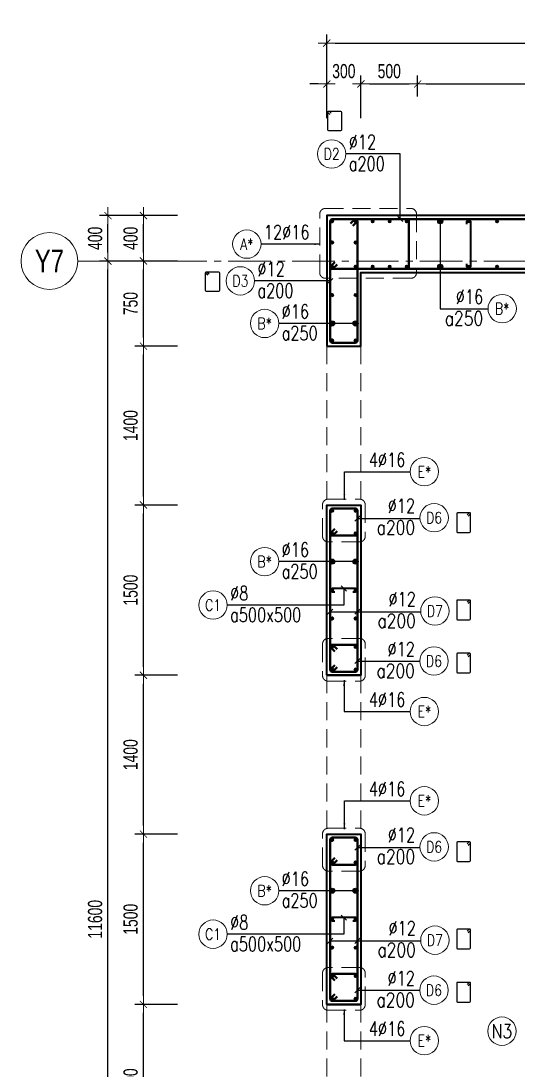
# Model space of a CAD drawing. Header units: millimetres. Extents: x 738475 to 1279438, y -34239 to 156422.
# Drawn here: x 1128276 to 1132660, y 141203 to 150455 of the extents above; entities that cross this region are included whole.
import ezdxf
from ezdxf.enums import TextEntityAlignment as Align

# ---------------------------------------------------------------- set-up
doc = ezdxf.new("R2010")
doc.units = ezdxf.units.MM
doc.header["$MEASUREMENT"] = 0
doc.linetypes.add('HIDDEN2', pattern=[4.7625, 3.175, -1.5875])
doc.linetypes.add('OF_Grid_1$0$CENTER2', pattern=[1.125, 0.75, -0.125, 0.125, -0.125])
doc.layers.get('0').update_dxf_attribs({"lineweight": 20})
doc.layers.get('Defpoints').update_dxf_attribs({"color": 151, "lineweight": 9})
for name, color, linetype, lineweight in [('KC-LEADER', 153, 'Continuous', 18), ('KC-THEP', 6, 'Continuous', 40), ('NDC_S_BEAM', 3, 'HIDDEN2', 20), ('NDC_S_DIM', 1, 'Continuous', 15), ('NDC_S_HIDDEN', 8, 'HIDDEN2', 13), ('NDC_S_LEADER', 1, 'Continuous', 15), ('NDC_S_REBAR', 4, 'Continuous', 35), ('NDC_S_STIRRUP', 4, 'Continuous', 40), ('NDC_S_VN TEXT', 7, 'Continuous', 20), ('NDC_S_WALL', 6, 'Continuous', 35), ('OF_Core wall_1.2(B1-19F)$0$NDC_S_WALL', 6, 'Continuous', 35), ('OF_Grid_1$0$NDC_S_AXIS', 5, 'OF_Grid_1$0$CENTER2', 13), ('OF_Grid_1$0$NDC_S_SYMBOL', 1, 'Continuous', 15), ('OF_Grid_1$0$NDC_S_TEXT SYMBOL', 7, 'Continuous', 20)]:
    doc.layers.add(name, color=color, linetype=linetype, lineweight=lineweight)
doc.layers.add('Ligature', color=1, linetype='Continuous')
doc.styles.add('NDC_ARIAL', font='arial.ttf', dxfattribs={"width": 0.85})
doc.styles.add('NDC_DIM', font='', dxfattribs={"width": 0.75})
doc.styles.add('NDC_EN TXT', font='romans.shx', dxfattribs={"width": 0.8})
doc.styles.add('OF_Grid_1$0$NDC_ANNO', font='', dxfattribs={"width": 0.8})
doc.styles.get('NDC_DIM').set_extended_font_data('Dotum')
doc.styles.get('OF_Grid_1$0$NDC_ANNO').set_extended_font_data('Dotum')
doc.dimstyles.new('NDC_1-50', dxfattribs={"dimscale": 50, "dimtxt": 2.5, "dimasz": 1, "dimexe": 1.5, "dimexo": 0, "dimgap": 0.8, "dimtad": 1, "dimdec": 0, "dimdsep": 46, "dimtxsty": 'NDC_ARIAL', "dimblk": 'DIMMARK', "dimcen": 49999.938995, "dimdle": 1.5, "dimclrd": 1, "dimclre": 1, "dimclrt": 3, "dimadec": 0, "dimazin": 0, "dimtfac": 1, "dimtdec": 0, "dimtix": 1, "dimtmove": 2, "dimatfit": 3, "dimfxl": 1, "dimarcsym": 0})
doc.dimstyles.new('NDC_dim_30', dxfattribs={"dimscale": 30, "dimtxt": 2.5, "dimasz": 1.5, "dimexe": 1.5, "dimexo": 2.5, "dimgap": 1, "dimtad": 1, "dimdec": 0, "dimzin": 0, "dimdsep": 46, "dimtxsty": 'NDC_DIM', "dimblk": 'DIMMARK', "dimcen": 0.09, "dimdle": 1.2, "dimclrd": 1, "dimclre": 1, "dimclrt": 3, "dimadec": 0, "dimazin": 0, "dimtfac": 1, "dimtdec": 0, "dimtix": 1, "dimtofl": 0, "dimtmove": 0, "dimatfit": 3, "dimfxl": 6, "dimfxlon": 1, "dimtolj": 1, "dimtzin": 0, "dimarcsym": 0})
doc.dimstyles.new('NDC_dim_50', dxfattribs={"dimscale": 50, "dimtxt": 2.5, "dimasz": 1.5, "dimexe": 1.5, "dimexo": 2.5, "dimgap": 1, "dimtad": 1, "dimdec": 0, "dimzin": 0, "dimdsep": 46, "dimtxsty": 'NDC_DIM', "dimblk": 'DIMMARK', "dimcen": 0.09, "dimdle": 1.2, "dimclrd": 1, "dimclre": 1, "dimclrt": 3, "dimadec": 0, "dimazin": 0, "dimtfac": 1, "dimtdec": 0, "dimtix": 1, "dimtofl": 0, "dimtmove": 0, "dimatfit": 3, "dimfxl": 6, "dimfxlon": 1, "dimtolj": 1, "dimtzin": 0, "dimarcsym": 0})

# ---------------------------------------------------------------- blocks, each defined once
blk = doc.blocks.new('THEP')
at = {"layer": 'KC-LEADER', "color": 6}
blk.add_circle((0, 0), 14, dxfattribs=at)
at = {"layer": 'KC-THEP'}
for p, q in [((-14, 0), (14, 0)), ((9.9, 9.9), (-9.9, -9.9)), ((-9.9, 9.9), (9.9, -9.9)), ((0, 14), (0, -14))]:
    blk.add_line(p, q, dxfattribs=at)
blk = doc.blocks.new('DIMMARK')
at = {"layer": 'NDC_S_DIM', "color": 1}
blk.add_line((-1.5, 0), (1, 0), dxfattribs=at)
at = {"layer": 'NDC_S_DIM', "color": 2, "const_width": 0.1}
blk.add_lwpolyline([(-0.42, -0.42), (0.42, 0.42)], dxfattribs=at)
blk = doc.blocks.new('*U10')
blk.add_circle((2.5, 0), 2.5)
at = {"layer": 'NDC_S_VN TEXT', "color": 3, "style": 'NDC_EN TXT'}
for tag, width, p in [('DK2', 0.75, (-0.85, 0.85)), ('KC2', 0.8, (-0.85, -2.97))]:
    blk.add_attdef(tag, text='', height=2.5, dxfattribs=dict(at, width=width)).set_placement(p, align=Align.RIGHT)
at = {"layer": 'NDC_S_VN TEXT', "color": 7, "style": 'NDC_EN TXT', "width": 0.8}
blk.add_attdef('SH3', text='', height=2, dxfattribs=at).set_placement((2.5, 0), align=Align.MIDDLE)
blk = doc.blocks.new('*U11')
blk.add_circle((-2.5, 0), 2.5)
at = {"layer": 'NDC_S_VN TEXT', "color": 3, "style": 'NDC_EN TXT', "width": 0.75}
for tag, p in [('DK1', (0.5, 0.85)), ('KC1', (0.5, -2.97))]:
    blk.add_attdef(tag, p, '', height=2.5, dxfattribs=at)
at = {"layer": 'NDC_S_VN TEXT', "color": 7, "style": 'NDC_EN TXT', "width": 0.8}
blk.add_attdef('SH2', text='', height=2, dxfattribs=at).set_placement((-2.5, 0), align=Align.MIDDLE)
blk = doc.blocks.new('*U13')
blk.add_circle((-2.5, 0), 2.5)
at = {"layer": 'NDC_S_VN TEXT', "color": 3, "style": 'NDC_EN TXT', "width": 0.75}
blk.add_attdef('DK1', (0.5, 0.85), '', height=2.5, dxfattribs=at)
at = {"layer": 'NDC_S_VN TEXT', "color": 7, "style": 'NDC_EN TXT', "width": 0.8}
blk.add_attdef('SH2', text='', height=2, dxfattribs=at).set_placement((-2.5, 0), align=Align.MIDDLE)
blk = doc.blocks.new('*D1372')
at = {"layer": 'Defpoints', "color": 0, "transparency": 16777216}
for p in [(1131268.3, 149900.1), (1130968.3, 148740.1), (1131268.3, 148240.1)]:
    blk.add_point(p, dxfattribs=at)
at = {"layer": 'NDC_S_DIM', "color": 1, "lineweight": -2, "transparency": 16777216}
for p, q in [((1130968.3, 149600.1), (1130968.3, 149975.1)), ((1131268.3, 149600.1), (1131268.3, 149975.1)), ((1130893.3, 149900.1), (1130818.3, 149900.1)), ((1131343.3, 149900.1), (1131418.3, 149900.1))]:
    blk.add_line(p, q, dxfattribs=at)
at = {"layer": 'NDC_S_DIM', "color": 1, "lineweight": -2, "transparency": 16777216, "xscale": 75, "yscale": 75, "zscale": 75}
blk.add_blockref('DIMMARK', (1130968.3, 149900.1), dxfattribs=at)
at = {"layer": 'NDC_S_DIM', "color": 1, "lineweight": -2, "transparency": 16777216, "xscale": 75, "yscale": 75, "zscale": 75, "rotation": 180}
blk.add_blockref('DIMMARK', (1131268.3, 149900.1), dxfattribs=at)
at = {"layer": 'NDC_S_DIM', "color": 3, "transparency": 16777216, "insert": (1131118.3, 150012.6), "char_height": 125, "attachment_point": 5, "style": 'NDC_DIM'}
blk.add_mtext('\\A1;300', dxfattribs=at)
blk = doc.blocks.new('*D1373')
at = {"layer": 'Defpoints', "color": 0, "transparency": 16777216}
for p in [(1131768.1, 149900.1), (1131768.1, 149663.3), (1131268.3, 148240.1)]:
    blk.add_point(p, dxfattribs=at)
at = {"layer": 'NDC_S_DIM', "color": 1, "lineweight": -2, "transparency": 16777216}
for p, q in [((1131268.3, 149600.1), (1131268.3, 149975.1)), ((1131768.1, 149788.3), (1131768.1, 149975.1)), ((1131343.3, 149900.1), (1131693.1, 149900.1))]:
    blk.add_line(p, q, dxfattribs=at)
at = {"layer": 'NDC_S_DIM', "color": 1, "lineweight": -2, "transparency": 16777216, "xscale": 75, "yscale": 75, "zscale": 75, "rotation": 180}
blk.add_blockref('DIMMARK', (1131268.3, 149900.1), dxfattribs=at)
at = {"layer": 'NDC_S_DIM', "color": 1, "lineweight": -2, "transparency": 16777216, "xscale": 75, "yscale": 75, "zscale": 75}
blk.add_blockref('DIMMARK', (1131768.1, 149900.1), dxfattribs=at)
at = {"layer": 'NDC_S_DIM', "color": 3, "transparency": 16777216, "insert": (1131518.2, 150012.6), "char_height": 125, "attachment_point": 5, "style": 'NDC_DIM'}
blk.add_mtext('\\A1;500', dxfattribs=at)
blk = doc.blocks.new('*D1374')
at = {"layer": 'Defpoints', "color": 0, "transparency": 16777216}
for p in [(1133968.3, 149900.1), (1131768.1, 149663.3), (1133968.3, 148240.1)]:
    blk.add_point(p, dxfattribs=at)
at = {"layer": 'NDC_S_DIM', "color": 1, "lineweight": -2, "transparency": 16777216}
for p, q in [((1131768.1, 149788.3), (1131768.1, 149975.1)), ((1133968.3, 149600.1), (1133968.3, 149975.1)), ((1131843.1, 149900.1), (1133893.3, 149900.1))]:
    blk.add_line(p, q, dxfattribs=at)
at = {"layer": 'NDC_S_DIM', "color": 1, "lineweight": -2, "transparency": 16777216, "xscale": 75, "yscale": 75, "zscale": 75, "rotation": 180}
blk.add_blockref('DIMMARK', (1131768.1, 149900.1), dxfattribs=at)
at = {"layer": 'NDC_S_DIM', "color": 1, "lineweight": -2, "transparency": 16777216, "xscale": 75, "yscale": 75, "zscale": 75}
blk.add_blockref('DIMMARK', (1133968.3, 149900.1), dxfattribs=at)
at = {"layer": 'NDC_S_DIM', "color": 3, "transparency": 16777216, "insert": (1132868.2, 150012.6), "char_height": 125, "attachment_point": 5, "style": 'NDC_DIM'}
blk.add_mtext('\\A1;2200', dxfattribs=at)
blk = doc.blocks.new('*D1379')
at = {"layer": 'Defpoints', "color": 0, "transparency": 16777216}
for p in [(1137268.3, 150260.4), (1130968.3, 148740.1), (1137268.3, 148740.1)]:
    blk.add_point(p, dxfattribs=at)
at = {"layer": 'NDC_S_DIM', "color": 1, "lineweight": -2, "transparency": 16777216}
for p, q in [((1130968.3, 149960.4), (1130968.3, 150335.4)), ((1131043.3, 150260.4), (1137193.3, 150260.4)), ((1137268.3, 149960.4), (1137268.3, 150335.4))]:
    blk.add_line(p, q, dxfattribs=at)
at = {"layer": 'NDC_S_DIM', "color": 1, "lineweight": -2, "transparency": 16777216, "xscale": 75, "yscale": 75, "zscale": 75, "rotation": 180}
blk.add_blockref('DIMMARK', (1130968.3, 150260.4), dxfattribs=at)
at = {"layer": 'NDC_S_DIM', "color": 1, "lineweight": -2, "transparency": 16777216, "xscale": 75, "yscale": 75, "zscale": 75}
blk.add_blockref('DIMMARK', (1137268.3, 150260.4), dxfattribs=at)
at = {"layer": 'NDC_S_DIM', "color": 3, "transparency": 16777216, "insert": (1134118.3, 150373), "char_height": 125, "attachment_point": 5, "style": 'NDC_DIM'}
blk.add_mtext('\\A1;6300', dxfattribs=at)
blk = doc.blocks.new('*U9')
blk.add_circle((2.5, 0), 2.5)
at = {"layer": 'NDC_S_VN TEXT', "color": 3, "style": 'NDC_EN TXT', "width": 0.75}
blk.add_attdef('DK2', text='', height=2.5, dxfattribs=at).set_placement((-0.85, 0.85), align=Align.RIGHT)
at = {"layer": 'NDC_S_VN TEXT', "color": 7, "style": 'NDC_EN TXT', "width": 0.8}
blk.add_attdef('SH3', text='', height=2, dxfattribs=at).set_placement((2.5, 0), align=Align.MIDDLE)
blk = doc.blocks.new('*U15')
at = {"layer": 'OF_Grid_1$0$NDC_S_SYMBOL'}
blk.add_line((5, 0), (9, 0), dxfattribs=at)
blk.add_circle((0, 0), 5, dxfattribs=at)
at = {"layer": 'OF_Grid_1$0$NDC_S_TEXT SYMBOL', "color": 7, "style": 'OF_Grid_1$0$NDC_ANNO', "width": 0.8}
blk.add_attdef('GRID', text='', height=4, rotation=270, dxfattribs=at).set_placement((0, 0), align=Align.MIDDLE)
blk = doc.blocks.new('*D1380')
at = {"layer": 'Defpoints', "color": 0, "ltscale": 200, "transparency": 16777216}
for p in [(1129353.8, 148740.1), (1130968.3, 148740.1), (1131268.3, 148340.1)]:
    blk.add_point(p, dxfattribs=at)
at = {"layer": 'NDC_S_DIM', "color": 1, "lineweight": -2, "ltscale": 200, "transparency": 16777216}
for p, q in [((1129653.8, 148740.1), (1129278.8, 148740.1)), ((1129353.8, 148415.1), (1129353.8, 148665.1)), ((1129653.8, 148340.1), (1129278.8, 148340.1))]:
    blk.add_line(p, q, dxfattribs=at)
at = {"layer": 'NDC_S_DIM', "color": 1, "lineweight": -2, "ltscale": 200, "transparency": 16777216, "xscale": 75, "yscale": 75, "zscale": 75}
for p, rotation in [((1129353.8, 148740.1), 90), ((1129353.8, 148340.1), 270)]:
    blk.add_blockref('DIMMARK', p, dxfattribs=dict(at, rotation=rotation))
at = {"layer": 'NDC_S_DIM', "color": 3, "ltscale": 200, "transparency": 16777216, "insert": (1129241.2, 148540.1), "char_height": 125, "attachment_point": 5, "rotation": 90, "style": 'NDC_DIM'}
blk.add_mtext('\\A1;400', dxfattribs=at)
blk = doc.blocks.new('*D1384')
at = {"layer": 'Defpoints', "color": 0, "ltscale": 200, "transparency": 16777216}
for p in [(1129041.2, 148340.1), (1131082.2, 148340.1), (1131082.3, 136740.3)]:
    blk.add_point(p, dxfattribs=at)
at = {"layer": 'NDC_S_DIM', "color": 1, "lineweight": -2, "ltscale": 200, "transparency": 16777216}
for p, q in [((1129341.2, 148340.1), (1128966.2, 148340.1)), ((1129041.2, 136815.3), (1129041.2, 148265.1)), ((1129341.2, 136740.3), (1128966.2, 136740.3))]:
    blk.add_line(p, q, dxfattribs=at)
at = {"layer": 'NDC_S_DIM', "color": 1, "lineweight": -2, "ltscale": 200, "transparency": 16777216, "xscale": 75, "yscale": 75, "zscale": 75}
for p, rotation in [((1129041.2, 148340.1), 90), ((1129041.2, 136740.3), 270)]:
    blk.add_blockref('DIMMARK', p, dxfattribs=dict(at, rotation=rotation))
at = {"layer": 'NDC_S_DIM', "color": 3, "ltscale": 200, "transparency": 16777216, "insert": (1128928.6, 142540.2), "char_height": 125, "attachment_point": 5, "rotation": 90, "style": 'NDC_DIM'}
blk.add_mtext('\\A1;11600', dxfattribs=at)
blk = doc.blocks.new('*D1385')
at = {"layer": 'Defpoints', "color": 0, "ltscale": 200, "transparency": 16777216}
for p in [(1129041.2, 148740.1), (1130968.3, 148740.1), (1131082.2, 148340.1)]:
    blk.add_point(p, dxfattribs=at)
at = {"layer": 'NDC_S_DIM', "color": 1, "lineweight": -2, "ltscale": 200, "transparency": 16777216}
for p, q in [((1129341.2, 148740.1), (1128966.2, 148740.1)), ((1129041.2, 148415.1), (1129041.2, 148665.1)), ((1129341.2, 148340.1), (1128966.2, 148340.1))]:
    blk.add_line(p, q, dxfattribs=at)
at = {"layer": 'NDC_S_DIM', "color": 1, "lineweight": -2, "ltscale": 200, "transparency": 16777216, "xscale": 75, "yscale": 75, "zscale": 75}
for p, rotation in [((1129041.2, 148740.1), 90), ((1129041.2, 148340.1), 270)]:
    blk.add_blockref('DIMMARK', p, dxfattribs=dict(at, rotation=rotation))
at = {"layer": 'NDC_S_DIM', "color": 3, "ltscale": 200, "transparency": 16777216, "insert": (1128928.6, 148540.1), "char_height": 125, "attachment_point": 5, "rotation": 90, "style": 'NDC_DIM'}
blk.add_mtext('\\A1;400', dxfattribs=at)
blk = doc.blocks.new('*D1395')
at = {"layer": 'Defpoints', "color": 0, "ltscale": 200, "transparency": 16777216}
for p in [(1129353.8, 141790.1), (1131240.5, 141790.1), (1131240.5, 140390.3)]:
    blk.add_point(p, dxfattribs=at)
at = {"layer": 'NDC_S_DIM', "color": 1, "lineweight": -2, "ltscale": 200, "transparency": 16777216}
for p, q in [((1129653.8, 141790.1), (1129278.8, 141790.1)), ((1129353.8, 140465.3), (1129353.8, 141715.1)), ((1129653.8, 140390.3), (1129278.8, 140390.3))]:
    blk.add_line(p, q, dxfattribs=at)
at = {"layer": 'NDC_S_DIM', "color": 1, "lineweight": -2, "ltscale": 200, "transparency": 16777216, "xscale": 75, "yscale": 75, "zscale": 75}
for p, rotation in [((1129353.8, 141790.1), 90), ((1129353.8, 140390.3), 270)]:
    blk.add_blockref('DIMMARK', p, dxfattribs=dict(at, rotation=rotation))
at = {"layer": 'NDC_S_DIM', "color": 3, "ltscale": 200, "transparency": 16777216, "insert": (1129241.2, 141090.2), "char_height": 125, "attachment_point": 5, "rotation": 90, "style": 'NDC_DIM'}
blk.add_mtext('\\A1;1400', dxfattribs=at)
blk = doc.blocks.new('*D1396')
at = {"layer": 'Defpoints', "color": 0, "ltscale": 200, "transparency": 16777216}
for p in [(1129353.8, 143290.1), (1131240.5, 143290.1), (1131240.5, 141790.1)]:
    blk.add_point(p, dxfattribs=at)
at = {"layer": 'NDC_S_DIM', "color": 1, "lineweight": -2, "ltscale": 200, "transparency": 16777216}
for p, q in [((1129653.8, 143290.1), (1129278.8, 143290.1)), ((1129353.8, 141865.1), (1129353.8, 143215.1)), ((1129653.8, 141790.1), (1129278.8, 141790.1))]:
    blk.add_line(p, q, dxfattribs=at)
at = {"layer": 'NDC_S_DIM', "color": 1, "lineweight": -2, "ltscale": 200, "transparency": 16777216, "xscale": 75, "yscale": 75, "zscale": 75}
for p, rotation in [((1129353.8, 143290.1), 90), ((1129353.8, 141790.1), 270)]:
    blk.add_blockref('DIMMARK', p, dxfattribs=dict(at, rotation=rotation))
at = {"layer": 'NDC_S_DIM', "color": 3, "ltscale": 200, "transparency": 16777216, "insert": (1129241.2, 142540.1), "char_height": 125, "attachment_point": 5, "rotation": 90, "style": 'NDC_DIM'}
blk.add_mtext('\\A1;1500', dxfattribs=at)
blk = doc.blocks.new('*D1397')
at = {"layer": 'Defpoints', "color": 0, "ltscale": 200, "transparency": 16777216}
for p in [(1129353.8, 144690.1), (1131240.5, 144690.1), (1131240.5, 143290.1)]:
    blk.add_point(p, dxfattribs=at)
at = {"layer": 'NDC_S_DIM', "color": 1, "lineweight": -2, "ltscale": 200, "transparency": 16777216}
for p, q in [((1129653.8, 144690.1), (1129278.8, 144690.1)), ((1129353.8, 143365.1), (1129353.8, 144615.1)), ((1129653.8, 143290.1), (1129278.8, 143290.1))]:
    blk.add_line(p, q, dxfattribs=at)
at = {"layer": 'NDC_S_DIM', "color": 1, "lineweight": -2, "ltscale": 200, "transparency": 16777216, "xscale": 75, "yscale": 75, "zscale": 75}
for p, rotation in [((1129353.8, 144690.1), 90), ((1129353.8, 143290.1), 270)]:
    blk.add_blockref('DIMMARK', p, dxfattribs=dict(at, rotation=rotation))
at = {"layer": 'NDC_S_DIM', "color": 3, "ltscale": 200, "transparency": 16777216, "insert": (1129241.2, 143990.1), "char_height": 125, "attachment_point": 5, "rotation": 90, "style": 'NDC_DIM'}
blk.add_mtext('\\A1;1400', dxfattribs=at)
blk = doc.blocks.new('*D1398')
at = {"layer": 'Defpoints', "color": 0, "ltscale": 200, "transparency": 16777216}
for p in [(1129353.8, 146190.1), (1131240.5, 146190.1), (1131240.5, 144690.1)]:
    blk.add_point(p, dxfattribs=at)
at = {"layer": 'NDC_S_DIM', "color": 1, "lineweight": -2, "ltscale": 200, "transparency": 16777216}
for p, q in [((1129653.8, 146190.1), (1129278.8, 146190.1)), ((1129353.8, 144765.1), (1129353.8, 146115.1)), ((1129653.8, 144690.1), (1129278.8, 144690.1))]:
    blk.add_line(p, q, dxfattribs=at)
at = {"layer": 'NDC_S_DIM', "color": 1, "lineweight": -2, "ltscale": 200, "transparency": 16777216, "xscale": 75, "yscale": 75, "zscale": 75}
for p, rotation in [((1129353.8, 146190.1), 90), ((1129353.8, 144690.1), 270)]:
    blk.add_blockref('DIMMARK', p, dxfattribs=dict(at, rotation=rotation))
at = {"layer": 'NDC_S_DIM', "color": 3, "ltscale": 200, "transparency": 16777216, "insert": (1129241.2, 145440.1), "char_height": 125, "attachment_point": 5, "rotation": 90, "style": 'NDC_DIM'}
blk.add_mtext('\\A1;1500', dxfattribs=at)
blk = doc.blocks.new('*D1399')
at = {"layer": 'Defpoints', "color": 0, "ltscale": 200, "transparency": 16777216}
for p in [(1129353.8, 147590.1), (1131240.5, 147590.1), (1131240.5, 146190.1)]:
    blk.add_point(p, dxfattribs=at)
at = {"layer": 'NDC_S_DIM', "color": 1, "lineweight": -2, "ltscale": 200, "transparency": 16777216}
for p, q in [((1129653.8, 147590.1), (1129278.8, 147590.1)), ((1129353.8, 146265.1), (1129353.8, 147515.1)), ((1129653.8, 146190.1), (1129278.8, 146190.1))]:
    blk.add_line(p, q, dxfattribs=at)
at = {"layer": 'NDC_S_DIM', "color": 1, "lineweight": -2, "ltscale": 200, "transparency": 16777216, "xscale": 75, "yscale": 75, "zscale": 75}
for p, rotation in [((1129353.8, 147590.1), 90), ((1129353.8, 146190.1), 270)]:
    blk.add_blockref('DIMMARK', p, dxfattribs=dict(at, rotation=rotation))
at = {"layer": 'NDC_S_DIM', "color": 3, "ltscale": 200, "transparency": 16777216, "insert": (1129241.2, 146890.1), "char_height": 125, "attachment_point": 5, "rotation": 90, "style": 'NDC_DIM'}
blk.add_mtext('\\A1;1400', dxfattribs=at)
blk = doc.blocks.new('*D1400')
at = {"layer": 'Defpoints', "color": 0, "ltscale": 200, "transparency": 16777216}
for p in [(1129353.8, 148340.1), (1131082.2, 148340.1), (1131240.5, 147590.1)]:
    blk.add_point(p, dxfattribs=at)
at = {"layer": 'NDC_S_DIM', "color": 1, "lineweight": -2, "ltscale": 200, "transparency": 16777216}
for p, q in [((1129653.8, 148340.1), (1129278.8, 148340.1)), ((1129353.8, 147665.1), (1129353.8, 148265.1)), ((1129653.8, 147590.1), (1129278.8, 147590.1))]:
    blk.add_line(p, q, dxfattribs=at)
at = {"layer": 'NDC_S_DIM', "color": 1, "lineweight": -2, "ltscale": 200, "transparency": 16777216, "xscale": 75, "yscale": 75, "zscale": 75}
for p, rotation in [((1129353.8, 148340.1), 90), ((1129353.8, 147590.1), 270)]:
    blk.add_blockref('DIMMARK', p, dxfattribs=dict(at, rotation=rotation))
at = {"layer": 'NDC_S_DIM', "color": 3, "ltscale": 200, "transparency": 16777216, "insert": (1129241.2, 147965.1), "char_height": 125, "attachment_point": 5, "rotation": 90, "style": 'NDC_DIM'}
blk.add_mtext('\\A1;750', dxfattribs=at)

msp = doc.modelspace()

# ---------------------------------------------------------------- linework, layer by layer
msp.add_circle((1132510.044, 141554.419), 125)
at = {"layer": 'Ligature'}
for points in [[(1130995.124, 149629.912), (1130979.158, 149645.878, -0.66817864), (1130984.932, 149659.816), (1131089.561, 149659.816, -0.41421356), (1131097.725, 149651.651), (1131097.725, 149494.544, -0.41421356), (1131089.56, 149486.379), (1130984.932, 149486.379, -0.41421356), (1130976.767, 149494.544), (1130976.767, 149651.651, -0.66817864), (1130990.705, 149657.425), (1131006.671, 149641.459)], [(1129919.483, 148215.107), (1129903.517, 148231.073, -0.66817864), (1129909.29, 148245.012), (1130013.919, 148245.012, -0.41421356), (1130022.084, 148236.847), (1130022.084, 148079.739, -0.41421356), (1130013.919, 148071.574), (1129909.29, 148071.574, -0.41421356), (1129901.125, 148079.739), (1129901.125, 148236.847, -0.66817864), (1129915.063, 148242.62), (1129931.029, 148226.654)], [(1132214.377, 146092.275), (1132230.342, 146108.241, 0.66817864), (1132224.569, 146122.179), (1132119.94, 146122.179, 0.41421356), (1132111.775, 146114.014), (1132111.775, 145956.907, 0.41421356), (1132119.94, 145948.742), (1132224.569, 145948.742, 0.41421356), (1132232.734, 145956.907), (1132232.734, 146114.014, 0.66817864), (1132218.796, 146119.788), (1132202.83, 146103.822)], [(1132214.348, 145323.126), (1132230.314, 145339.092, 0.66817864), (1132224.541, 145353.03), (1132119.912, 145353.03, 0.41421356), (1132111.747, 145344.865), (1132111.747, 145187.758, 0.41421356), (1132119.912, 145179.593), (1132224.541, 145179.593, 0.41421356), (1132232.706, 145187.758), (1132232.706, 145344.865, 0.66817864), (1132218.767, 145350.639), (1132202.802, 145334.673)], [(1132214.348, 144854.55), (1132230.314, 144870.516, 0.66817864), (1132224.541, 144884.454), (1132119.912, 144884.454, 0.41421356), (1132111.747, 144876.29), (1132111.747, 144719.182, 0.41421356), (1132119.912, 144711.017), (1132224.541, 144711.017, 0.41421356), (1132232.706, 144719.182), (1132232.706, 144876.29, 0.66817864), (1132218.767, 144882.063), (1132202.802, 144866.097)], [(1132214.377, 143192.275), (1132230.342, 143208.241, 0.66817864), (1132224.569, 143222.179), (1132119.94, 143222.179, 0.41421356), (1132111.775, 143214.014), (1132111.775, 143056.907, 0.41421356), (1132119.94, 143048.742), (1132224.569, 143048.742, 0.41421356), (1132232.734, 143056.907), (1132232.734, 143214.014, 0.66817864), (1132218.796, 143219.788), (1132202.83, 143203.822)], [(1132214.348, 142423.126), (1132230.314, 142439.092, 0.66817864), (1132224.541, 142453.03), (1132119.912, 142453.03, 0.41421356), (1132111.747, 142444.865), (1132111.747, 142287.758, 0.41421356), (1132119.912, 142279.593), (1132224.541, 142279.593, 0.41421356), (1132232.706, 142287.758), (1132232.706, 142444.865, 0.66817864), (1132218.767, 142450.639), (1132202.802, 142434.673)], [(1132214.348, 141954.55), (1132230.314, 141970.516, 0.66817864), (1132224.541, 141984.454), (1132119.912, 141984.454, 0.41421356), (1132111.747, 141976.29), (1132111.747, 141819.182, 0.41421356), (1132119.912, 141811.017), (1132224.541, 141811.017, 0.41421356), (1132232.706, 141819.182), (1132232.706, 141976.29, 0.66817864), (1132218.767, 141982.063), (1132202.802, 141966.097)]]:
    msp.add_lwpolyline(points, format="xyb", dxfattribs=at)
at = {"layer": 'NDC_S_BEAM', "ltscale": 50}
for p, q in [((1130968.344, 147590.066), (1130968.344, 146190.066)), ((1131268.344, 147590.066), (1131268.344, 146190.066)), ((1130968.344, 144690.066), (1130968.344, 143290.066)), ((1131268.344, 144690.066), (1131268.344, 143290.066)), ((1130968.344, 141790.066), (1130968.344, 140390.066)), ((1131268.344, 141790.066), (1131268.344, 140390.066))]:
    msp.add_line(p, q, dxfattribs=at)
at = {"layer": 'NDC_S_HIDDEN', "ltscale": 50}
for points in [[(1130955.974, 148803.467), (1131708.184, 148803.467, -0.41421356), (1131758.184, 148753.467), (1131758.184, 148237.66, -0.41421356), (1131708.184, 148187.66), (1130955.974, 148187.66, -0.41421356), (1130905.974, 148237.66), (1130905.974, 148753.467, -0.41421356)], [(1130980.707, 146242.126), (1131256.55, 146242.126, -0.41421356), (1131306.55, 146192.126), (1131306.55, 145914.576, -0.41421356), (1131256.55, 145864.576), (1130980.707, 145864.576, -0.41421356), (1130930.707, 145914.576), (1130930.707, 146192.126, -0.41421356)], [(1130980.707, 144638.007), (1131256.55, 144638.007, 0.41421356), (1131306.55, 144688.007), (1131306.55, 144965.556, 0.41421356), (1131256.55, 145015.556), (1130980.707, 145015.556, 0.41421356), (1130930.707, 144965.556), (1130930.707, 144688.007, 0.41421356)], [(1130980.707, 143342.126), (1131256.55, 143342.126, -0.41421356), (1131306.55, 143292.126), (1131306.55, 143014.576, -0.41421356), (1131256.55, 142964.576), (1130980.707, 142964.576, -0.41421356), (1130930.707, 143014.576), (1130930.707, 143292.126, -0.41421356)], [(1130980.707, 141738.007), (1131256.55, 141738.007, 0.41421356), (1131306.55, 141788.007), (1131306.55, 142065.556, 0.41421356), (1131256.55, 142115.556), (1130980.707, 142115.556, 0.41421356), (1130930.707, 142065.556), (1130930.707, 141788.007, 0.41421356)]]:
    msp.add_lwpolyline(points, format="xyb", close=True, dxfattribs=at)
at = {"layer": 'NDC_S_REBAR'}
for points in [[(1132202.14, 148665.066), (1132202.14, 148690.066, -1), (1132232.14, 148690.066), (1132232.14, 148290.066, -1), (1132202.14, 148290.066), (1132202.14, 148315.066)], [(1131196.856, 145425.066), (1131221.856, 145425.066, 1), (1131221.856, 145455.066), (1131014.832, 145455.066, 1), (1131014.832, 145425.066), (1131039.832, 145425.066)], [(1131196.856, 142525.066), (1131221.856, 142525.066, 1), (1131221.856, 142555.066), (1131014.832, 142555.066, 1), (1131014.832, 142525.066), (1131039.832, 142525.066)]]:
    msp.add_lwpolyline(points, format="xyb", dxfattribs=at)
at = {"layer": 'NDC_S_STIRRUP'}
for points in [[(1137178.344, 148310.066), (1137218.344, 148270.066, 0.41421356), (1137238.344, 148290.066), (1137238.344, 148690.066, 0.41421356), (1137218.344, 148710.066), (1131018.344, 148710.066, 0.41421356), (1130998.344, 148690.066), (1130998.344, 148290.066, 0.41421356), (1131018.344, 148270.066), (1137218.344, 148270.066, 0.41421356), (1137238.344, 148290.066), (1137198.344, 148330.066)], [(1131058.344, 148310.066), (1131018.344, 148270.066, -0.41421356), (1130998.344, 148290.066), (1130998.344, 148690.066, -0.41421356), (1131018.344, 148710.066), (1131671.856, 148710.066, -0.41421356), (1131691.856, 148690.066), (1131691.856, 148290.066, -0.41421356), (1131671.856, 148270.066), (1131018.344, 148270.066, -0.41421356), (1130998.344, 148290.066), (1131038.344, 148330.066)], [(1131198.344, 148650.066), (1131238.344, 148690.066, 0.41421356), (1131218.344, 148710.066), (1131018.344, 148710.066, 0.41421356), (1130998.344, 148690.066), (1130998.344, 147640.066, 0.41421356), (1131018.344, 147620.066), (1131218.344, 147620.066, 0.41421356), (1131238.344, 147640.066), (1131238.344, 148690.066, 0.41421356), (1131218.344, 148710.066), (1131178.344, 148670.066)], [(1131038.344, 144780.066), (1130998.344, 144740.066, 0.41421356), (1131018.344, 144720.066), (1131218.344, 144720.066, 0.41421356), (1131238.344, 144740.066), (1131238.344, 146140.066, 0.41421356), (1131218.344, 146160.066), (1131018.344, 146160.066, 0.41421356), (1130998.344, 146140.066), (1130998.344, 144740.066, 0.41421356), (1131018.344, 144720.066), (1131058.344, 144760.066)], [(1131038.344, 145980.603), (1130998.344, 145940.603, 0.41421356), (1131018.344, 145920.603), (1131218.344, 145920.603, 0.41421356), (1131238.344, 145940.603), (1131238.344, 146140.066, 0.41421356), (1131218.344, 146160.066), (1131018.344, 146160.066, 0.41421356), (1130998.344, 146140.066), (1130998.344, 145940.603, 0.41421356), (1131018.344, 145920.603), (1131058.344, 145960.603)], [(1131038.344, 144899.53), (1130998.344, 144939.53, -0.41421356), (1131018.344, 144959.53), (1131218.344, 144959.53, -0.41421356), (1131238.344, 144939.53), (1131238.344, 144740.066, -0.41421356), (1131218.344, 144720.066), (1131018.344, 144720.066, -0.41421356), (1130998.344, 144740.066), (1130998.344, 144939.53, -0.41421356), (1131018.344, 144959.53), (1131058.344, 144919.53)], [(1131038.344, 141880.066), (1130998.344, 141840.066, 0.41421356), (1131018.344, 141820.066), (1131218.344, 141820.066, 0.41421356), (1131238.344, 141840.066), (1131238.344, 143240.066, 0.41421356), (1131218.344, 143260.066), (1131018.344, 143260.066, 0.41421356), (1130998.344, 143240.066), (1130998.344, 141840.066, 0.41421356), (1131018.344, 141820.066), (1131058.344, 141860.066)], [(1131038.344, 143080.603), (1130998.344, 143040.603, 0.41421356), (1131018.344, 143020.603), (1131218.344, 143020.603, 0.41421356), (1131238.344, 143040.603), (1131238.344, 143240.066, 0.41421356), (1131218.344, 143260.066), (1131018.344, 143260.066, 0.41421356), (1130998.344, 143240.066), (1130998.344, 143040.603, 0.41421356), (1131018.344, 143020.603), (1131058.344, 143060.603)], [(1131038.344, 141999.53), (1130998.344, 142039.53, -0.41421356), (1131018.344, 142059.53), (1131218.344, 142059.53, -0.41421356), (1131238.344, 142039.53), (1131238.344, 141840.066, -0.41421356), (1131218.344, 141820.066), (1131018.344, 141820.066, -0.41421356), (1130998.344, 141840.066), (1130998.344, 142039.53, -0.41421356), (1131018.344, 142059.53), (1131058.344, 142019.53)]]:
    msp.add_lwpolyline(points, format="xyb", dxfattribs=at)
at = {"layer": 'NDC_S_WALL'}
for p, q in [((1130968.344, 144690.066), (1131268.344, 144690.066)), ((1130968.344, 141790.066), (1131268.344, 141790.066))]:
    msp.add_line(p, q, dxfattribs=at)
for points in [[(1130968.344, 147590.098), (1131268.344, 147590.098), (1131268.344, 148240.098), (1133968.344, 148240.098), (1133968.344, 136840.098), (1131268.344, 136840.098), (1131268.344, 137490.098), (1130968.344, 137490.098), (1130968.344, 136340.098), (1137268.344, 136340.098), (1137268.344, 137490.098), (1136968.344, 137490.098), (1136968.344, 136840.098), (1134268.344, 136840.098), (1134268.344, 148240.098), (1136968.344, 148240.098), (1136968.344, 147590.098), (1137268.344, 147590.098), (1137268.344, 148740.098), (1130968.344, 148740.098), (1130968.344, 147590.098)], [(1130968.344, 144690.098), (1130968.344, 146190.098), (1131268.344, 146190.098), (1131268.344, 144690.098), (1130968.344, 144690.098)], [(1130968.344, 141790.098), (1130968.344, 143290.098), (1131268.344, 143290.098), (1131268.344, 141790.098), (1130968.344, 141790.098)]]:
    msp.add_lwpolyline(points, dxfattribs=at)
at = {"layer": 'OF_Core wall_1.2(B1-19F)$0$NDC_S_WALL', "ltscale": 200}
msp.add_lwpolyline([(1130968.344, 147590.066), (1131268.344, 147590.066)], dxfattribs=at)
at = {"layer": 'OF_Grid_1$0$NDC_S_AXIS', "ltscale": 500}
msp.add_line((1128975.861, 148340.066), (1138997.249, 148340.066), dxfattribs=at)

# ---------------------------------------------------------------- block references
at = {"layer": 'KC-THEP'}
for p, rotation in [((1131014.832, 148690.066), 189.6685644363809), ((1131967.14, 148690.066), 189.6685644363809), ((1132217.14, 148690.066), 189.6685644363809), ((1132467.14, 148690.066), 189.6685644363809), ((1131221.856, 148504.008), 9.66856443638095), ((1131221.856, 148290.066), 9.66856443638095), ((1131371.856, 148290.066), 9.66856443638095), ((1131521.856, 148290.066), 9.66856443638095), ((1131671.856, 148290.066), 9.66856443638095), ((1131221.856, 148040.066), 9.668564436380946), ((1131221.856, 147790.066), 9.668564436380946), ((1131221.856, 147640.066), 9.668564436380946), ((1131014.832, 146140.066), 189.6685644363809), ((1131221.856, 145940.066), 9.668564436380926), ((1131014.832, 145690.066), 189.6685644363809), ((1131014.832, 145440.066), 189.6685644363809), ((1131014.832, 145190.066), 189.6685644363809), ((1131014.832, 144940.066), 189.6685644363809), ((1131221.856, 144740.066), 9.668564436380946), ((1131014.832, 143240.066), 189.6685644363809), ((1131221.856, 143040.066), 9.668564436380926), ((1131014.832, 142790.066), 189.6685644363809), ((1131014.832, 142540.066), 189.6685644363809), ((1131014.832, 142290.066), 189.6685644363809), ((1131014.832, 142040.066), 189.6685644363809), ((1131221.856, 141840.066), 9.668564436380946)]:
    msp.add_blockref('THEP', p, dxfattribs=dict(at, rotation=rotation))
at = {"layer": 'KC-THEP', "xscale": -1}
for p, rotation in [((1131221.856, 148690.066), 170.331435563619), ((1131371.856, 148690.066), 170.331435563619), ((1131521.856, 148690.066), 170.331435563619), ((1131671.856, 148690.066), 170.331435563619), ((1131014.832, 148504.008), 350.3314355636191), ((1131014.832, 148290.066), 350.3314355636191), ((1131967.14, 148290.066), 350.3314355636191), ((1132217.14, 148290.066), 350.3314355636191), ((1132467.14, 148290.066), 350.3314355636191), ((1131014.832, 148040.066), 350.3314355636191), ((1131014.832, 147790.066), 350.3314355636191), ((1131014.832, 147640.066), 350.3314355636191), ((1131221.856, 146140.066), 170.331435563619), ((1131014.832, 145940.066), 350.3314355636191), ((1131221.856, 145690.066), 170.331435563619), ((1131221.856, 145440.066), 170.331435563619), ((1131221.856, 145190.066), 170.331435563619), ((1131221.856, 144940.066), 170.331435563619), ((1131014.832, 144740.066), 350.3314355636191), ((1131221.856, 143240.066), 170.331435563619), ((1131014.832, 143040.066), 350.3314355636191), ((1131221.856, 142790.066), 170.331435563619), ((1131221.856, 142540.066), 170.331435563619), ((1131221.856, 142290.066), 170.331435563619), ((1131221.856, 142040.066), 170.331435563619), ((1131014.832, 141840.066), 350.3314355636191)]:
    msp.add_blockref('THEP', p, dxfattribs=dict(at, rotation=rotation))
at = {"layer": 'NDC_S_VN TEXT', "xscale": 50, "yscale": 50, "zscale": 50}
for name, p, values in [('*U11', (1131136.393, 149283.281), {'SH2': 'D2', 'DK1': '%%C12', 'KC1': 'a200'}), ('*U13', (1130389.355, 148489.004), {'SH2': 'A*', 'DK1': '12%%C16'}), ('*U11', (1130332.407, 148165.066), {'SH2': 'D3', 'DK1': '%%C12', 'KC1': 'a200'}), ('*U10', (1132387.752, 147920.354), {'SH3': 'B*', 'DK2': '%%C16', 'KC2': 'a250'}), ('*U11', (1130545.885, 147790.066), {'SH2': 'B*', 'DK1': '%%C16', 'KC1': 'a250'}), ('*U9', (1131702.196, 146483.607), {'SH3': 'E*', 'DK2': '4%%C16'}), ('*U10', (1131788.524, 146077.926), {'SH3': 'D6', 'DK2': '%%c12', 'KC2': 'a200'}), ('*U11', (1130545.885, 145691.306), {'SH2': 'B*', 'DK1': '%%C16', 'KC1': 'a250'}), ('*U11', (1130091.9, 145308.792), {'SH2': 'C1', 'DK1': '%%c8', 'KC1': 'a500x500'}), ('*U10', (1131795.019, 145256.21), {'SH3': 'D7', 'DK2': '%%c12', 'KC2': 'a200'}), ('*U10', (1131786.581, 144815.551), {'SH3': 'D6', 'DK2': '%%c12', 'KC2': 'a200'}), ('*U9', (1131702.196, 144370.537), {'SH3': 'E*', 'DK2': '4%%C16'}), ('*U9', (1131702.196, 143583.607), {'SH3': 'E*', 'DK2': '4%%C16'}), ('*U10', (1131788.524, 143177.926), {'SH3': 'D6', 'DK2': '%%c12', 'KC2': 'a200'}), ('*U11', (1130545.885, 142791.306), {'SH2': 'B*', 'DK1': '%%C16', 'KC1': 'a250'}), ('*U11', (1130091.9, 142408.792), {'SH2': 'C1', 'DK1': '%%c8', 'KC1': 'a500x500'}), ('*U10', (1131795.019, 142356.21), {'SH3': 'D7', 'DK2': '%%c12', 'KC2': 'a200'}), ('*U10', (1131786.581, 141915.551), {'SH3': 'D6', 'DK2': '%%c12', 'KC2': 'a200'}), ('*U9', (1131702.196, 141470.537), {'SH3': 'E*', 'DK2': '4%%C16'})]:
    msp.add_blockref(name, p, dxfattribs=at).add_auto_attribs(values)
at = {"layer": 'OF_Grid_1$0$NDC_S_AXIS'}
ref = msp.add_blockref('*U15', (1128525.861, 148340.066), dxfattribs=dict(at, xscale=50, yscale=50, zscale=50))
ref.add_attrib('GRID', 'Y7', dxfattribs={"layer": 'OF_Grid_1$0$NDC_S_TEXT SYMBOL', "color": 7, "height": 200, "style": 'OF_Grid_1$0$NDC_ANNO', "width": 0.8}).set_placement((1128525.861, 148340.066), align=Align.MIDDLE)

# ---------------------------------------------------------------- texts
at = {"layer": 'NDC_S_VN TEXT', "color": 7, "style": 'NDC_EN TXT', "width": 0.8}
msp.add_attdef('N3', text='3', height=125, dxfattribs=at).set_placement((1132510.044, 141554.419), align=Align.MIDDLE)

# ---------------------------------------------------------------- dimensions: what is measured, and where the dimension line sits
at = {"layer": 'NDC_S_DIM'}
for base, p2, picture, middle in [((1137268.344, 150260.371), (1137268.344, 148740.098), '*D1379', (1134118.344, 150372.956)), ((1131268.344, 149900.056), (1131268.344, 148240.098), '*D1372', (1131118.344, 150012.641))]:
    dim = msp.add_linear_dim(base=base, p1=(1130968.344, 148740.098), p2=p2, dimstyle='NDC_dim_50', dxfattribs=at)
    dim.commit()
    dim.dimension.update_dxf_attribs({"geometry": picture, "text_midpoint": middle})
for base, p1, p2, picture, middle in [((1131768.138, 149900.056), (1131268.344, 148240.098), (1131768.138, 149663.274), '*D1373', (1131518.241, 150012.641)), ((1133968.344, 149900.056), (1131768.138, 149663.274), (1133968.344, 148240.098), '*D1374', (1132868.241, 150012.641))]:
    dim = msp.add_linear_dim(base=base, p1=p1, p2=p2, dimstyle='NDC_dim_50', override={"dimtmove": 1}, dxfattribs=at)
    dim.commit()
    dim.dimension.update_dxf_attribs({"geometry": picture, "text_midpoint": middle})
at = {"layer": 'NDC_S_DIM', "ltscale": 200}
for base, p1, p2, picture, middle in [((1129041.164, 148740.066), (1131082.231, 148340.066), (1130968.344, 148740.066), '*D1385', (1128928.579, 148540.066)), ((1129041.164, 148340.066), (1131082.329, 136740.32), (1131082.231, 148340.066), '*D1384', (1128928.579, 142540.193)), ((1129353.76, 148340.066), (1131240.49, 147590.066), (1131082.231, 148340.066), '*D1400', (1129241.175, 147965.066)), ((1129353.76, 147590.066), (1131240.49, 146190.066), (1131240.49, 147590.066), '*D1399', (1129241.175, 146890.066)), ((1129353.76, 146190.066), (1131240.49, 144690.066), (1131240.49, 146190.066), '*D1398', (1129241.175, 145440.066)), ((1129353.76, 144690.066), (1131240.49, 143290.066), (1131240.49, 144690.066), '*D1397', (1129241.175, 143990.066)), ((1129353.76, 143290.066), (1131240.49, 141790.066), (1131240.49, 143290.066), '*D1396', (1129241.175, 142540.066)), ((1129353.76, 141790.066), (1131240.49, 140390.327), (1131240.49, 141790.066), '*D1395', (1129241.175, 141090.197))]:
    dim = msp.add_linear_dim(base=base, p1=p1, p2=p2, angle=90, dimstyle='NDC_dim_50', override={"dimtmove": 1}, dxfattribs=at)
    dim.commit()
    dim.dimension.update_dxf_attribs({"geometry": picture, "text_midpoint": middle})
dim = msp.add_linear_dim(base=(1129353.76, 148740.066), p1=(1131268.344, 148340.066), p2=(1130968.344, 148740.066), angle=90, dimstyle='NDC_dim_50', override={"dimtmove": 1}, dxfattribs=at)
dim.commit()
dim.dimension.update_dxf_attribs({"geometry": '*D1380', "text_midpoint": (1129353.76, 148540.066), "dimtype": 160})

# ---------------------------------------------------------------- leaders
at = {"layer": 'NDC_S_LEADER'}
for points, dimstyle, override in [([(1131614.856, 148710.066), (1131614.856, 149283.281), (1131136.393, 149283.281)], 'NDC_dim_30', {"dimtad": 0, "dimldrblk": 'Oblique'}), ([(1131967.14, 148690.066), (1131967.14, 147920.173), (1132387.752, 147920.173)], 'NDC_dim_30', {"dimgap": 1, "dimtad": 0, "dimldrblk": 'Origin'}), ([(1131967.14, 148290.066), (1131967.14, 147920.173), (1132387.752, 147920.173)], 'NDC_dim_30', {"dimgap": 1, "dimtad": 0, "dimldrblk": 'Origin'}), ([(1130998.344, 148165.066), (1130330.332, 148165.066)], 'NDC_dim_30', {"dimtad": 0, "dimldrblk": 'Oblique'}), ([(1131221.856, 147790.066), (1130545.885, 147790.066)], 'NDC_dim_30', {"dimtad": 0, "dimldrblk": 'Origin'}), ([(1131014.832, 147790.066), (1130545.885, 147790.066)], 'NDC_dim_30', {"dimtad": 0, "dimldrblk": 'Origin'}), ([(1131122.886, 146234.747), (1131122.886, 146483.607), (1131704.466, 146483.607)], 'NDC_1-50', {"dimgap": 0.8, "dimtad": 0}), ([(1131238.344, 146071.622), (1131788.684, 146071.622)], 'NDC_dim_30', {"dimtad": 0, "dimldrblk": 'Oblique'}), ([(1131222.15, 145691.794), (1130545.885, 145691.306)], 'NDC_dim_30', {"dimtad": 0, "dimldrblk": 'Origin'}), ([(1131014.584, 145691.517), (1130545.885, 145691.306)], 'NDC_dim_30', {"dimtad": 0, "dimldrblk": 'Origin'}), ([(1131118.344, 145455.066), (1131118.344, 145309.078), (1130091.9, 145308.823)], 'NDC_dim_30', {"dimtad": 0, "dimldrblk": 'Oblique'}), ([(1130998.344, 145249.906), (1131795.178, 145249.906)], 'NDC_dim_30', {"dimtad": 0, "dimldrblk": 'Oblique'}), ([(1131238.344, 145249.906), (1131795.178, 145249.906)], 'NDC_dim_30', {"dimtad": 0, "dimldrblk": 'Oblique'}), ([(1131238.315, 144815.551), (1131788.655, 144815.551)], 'NDC_dim_30', {"dimtad": 0, "dimldrblk": 'Oblique'}), ([(1131120.455, 144646.588), (1131120.455, 144370.537), (1131702.034, 144370.537)], 'NDC_1-50', {"dimgap": 0.8, "dimtad": 0}), ([(1131122.886, 143334.747), (1131122.886, 143583.607), (1131704.466, 143583.607)], 'NDC_1-50', {"dimgap": 0.8, "dimtad": 0}), ([(1131238.344, 143171.622), (1131788.684, 143171.622)], 'NDC_dim_30', {"dimtad": 0, "dimldrblk": 'Oblique'}), ([(1131222.15, 142791.794), (1130545.885, 142791.306)], 'NDC_dim_30', {"dimtad": 0, "dimldrblk": 'Origin'}), ([(1131014.584, 142791.517), (1130545.885, 142791.306)], 'NDC_dim_30', {"dimtad": 0, "dimldrblk": 'Origin'}), ([(1131118.344, 142555.066), (1131118.344, 142409.078), (1130091.9, 142408.823)], 'NDC_dim_30', {"dimtad": 0, "dimldrblk": 'Oblique'}), ([(1130998.344, 142349.906), (1131795.178, 142349.906)], 'NDC_dim_30', {"dimtad": 0, "dimldrblk": 'Oblique'}), ([(1131238.344, 142349.906), (1131795.178, 142349.906)], 'NDC_dim_30', {"dimtad": 0, "dimldrblk": 'Oblique'}), ([(1131238.315, 141915.551), (1131788.655, 141915.551)], 'NDC_dim_30', {"dimtad": 0, "dimldrblk": 'Oblique'}), ([(1131120.455, 141746.588), (1131120.455, 141470.537), (1131702.034, 141470.537)], 'NDC_1-50', {"dimgap": 0.8, "dimtad": 0})]:
    msp.add_leader(points, dimstyle=dimstyle, override=override, dxfattribs=at)
msp.add_leader([(1130908.122, 148489.004), (1130389.355, 148489.004)], dimstyle='NDC_1-50', dxfattribs=at)

doc.saveas('drawing.dxf')
